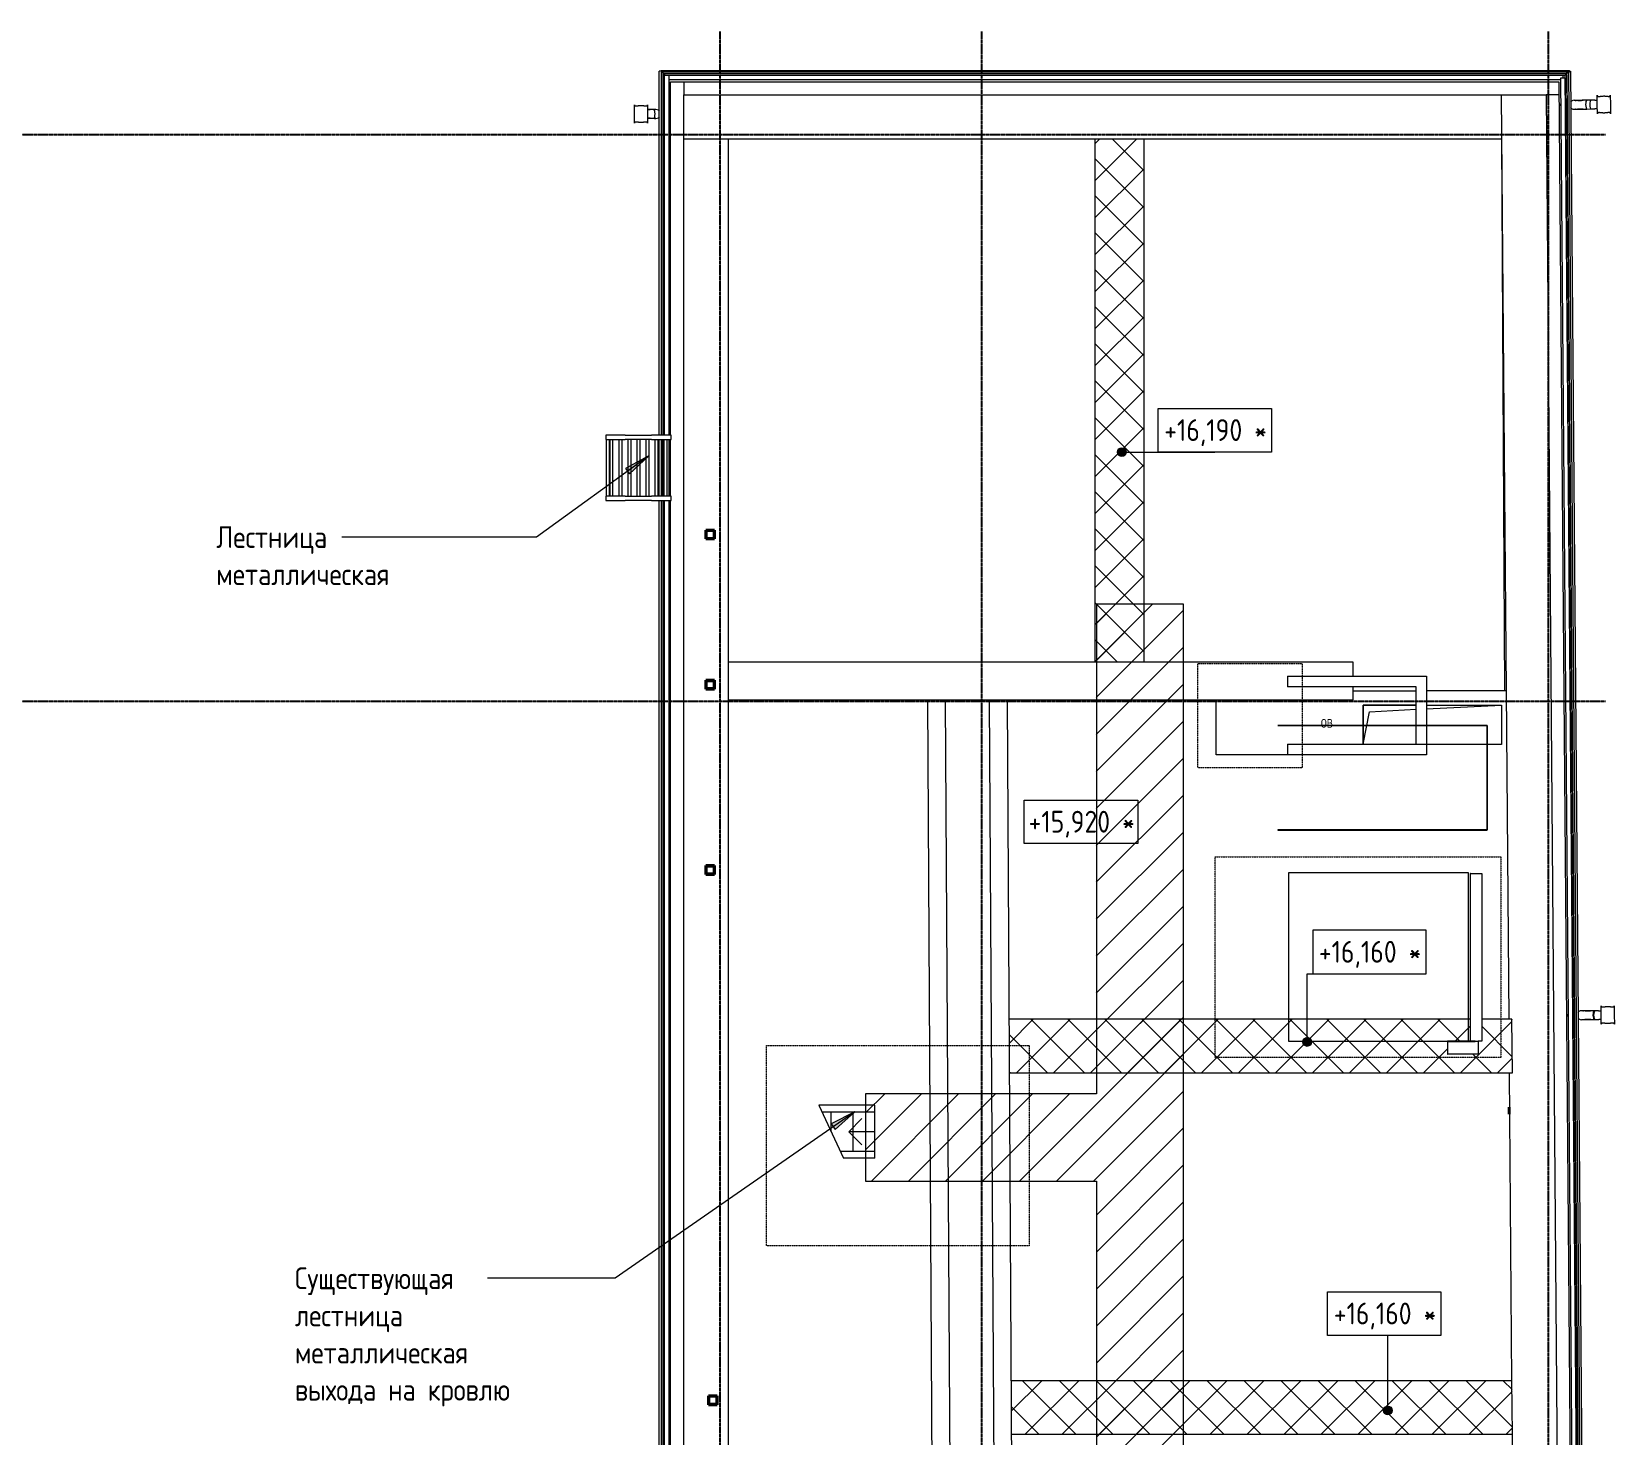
# Model space of a CAD drawing. Header units: millimetres. Extents: x -129048 to 476301, y -5853 to 215316.
# Drawn here: x 455868 to 474020, y 100761 to 116861 of the extents above; entities that cross this region are included whole.
import ezdxf

# ---------------------------------------------------------------- set-up
doc = ezdxf.new("R2010")
doc.units = ezdxf.units.MM
doc.linetypes.add('ADSK_Линия сетки', pattern=[25, 20, -2.5, 0, -2.5])
doc.linetypes.add('ADSK_Штриховая_ш3 п1_5', pattern=[4.5, 3, -1.5])
for name, color, linetype, lineweight in [('0_АР', 8, 'Continuous', 20), ('Аннотация', 7, 'Continuous', 9), ('Несущие колонны', 7, 'Continuous', 18), ('Оборудование', 251, 'Continuous', 18), ('Ограждение', 251, 'Continuous', 18)]:
    doc.layers.add(name, color=color, linetype=linetype, lineweight=lineweight)
doc.layers.add('Обобщенные модели', color=5, linetype='Continuous', lineweight=18, true_color=0x0000ff)
doc.styles.add('GOST Common_1', font='GOST Common_0.ttf', dxfattribs={"width": 0.9, "height": 200})
doc.styles.add('GOST Common_2', font='GOST Common_0.ttf', dxfattribs={"width": 0.9, "height": 250})
doc.styles.add('GOST Common_3', font='GOST Common_0.ttf', dxfattribs={"width": 0.9, "height": 100})
pattern_1 = [(45, (417914.95, 72638.46), (-212.132, 212.132), []), (135, (417914.95, 72638.46), (-212.132, -212.132), [])]
pattern_2 = [(45, (0, 0), (-106.066, 106.066), [])]

# ---------------------------------------------------------------- blocks, each defined once
blk = doc.blocks.new('Водосток - Тип 1 _карниз больше 490мм_-5178064-План чердака копия 2')
at = {"layer": 'Обобщенные модели'}
for p, q in [((19, 405), (125, 405)), ((125, 405), (231, 405)), ((125, 255), (19, 255)), ((75, 255), (75, 184)), ((75, 226), (75, 184)), ((231, 255), (125, 255)), ((175, 184), (175, 255)), ((175, 184), (175, 226)), ((120, 10), (120, -10)), ((130, -10), (130, 10))]:
    blk.add_line(p, q, dxfattribs=at)
at = {"layer": 'Обобщенные модели', "flags": 128}
for points in [[(75, 255), (75, 252), (75, 247), (75, 242), (75, 236), (75, 231), (75, 226), (75, 221), (75, 216), (75, 212), (75, 207), (75, 203), (75, 199), (75, 195), (75, 191), (75, 188), (75, 184), (75, 181), (75, 178), (75, 175), (75, 173), (75, 171), (75, 168), (75, 167), (75, 165), (75, 164), (75, 162), (75, 161), (75, 161), (75, 160), (75, 160), (75, 160)], [(75, 226), (75, 232), (75, 238), (75, 243), (75, 248), (75, 254), (75, 255)], [(75, 173), (75, 174), (75, 177), (75, 180), (75, 183)], [(175, 160), (175, 160), (175, 160), (175, 161), (175, 162), (175, 163), (175, 164), (175, 166), (175, 168), (175, 170), (175, 172), (175, 174), (175, 177), (175, 180), (175, 183), (175, 186), (175, 190), (175, 193), (175, 197), (175, 201), (175, 205), (175, 210), (175, 214), (175, 219), (175, 224), (175, 229), (175, 234), (175, 239), (175, 245), (175, 250), (175, 255)], [(175, 255), (175, 251), (175, 245), (175, 240), (175, 234), (175, 229), (175, 226)], [(175, 177), (175, 175), (175, 173)]]:
    blk.add_lwpolyline(points, dxfattribs=at)
at = {"layer": 'Обобщенные модели'}
for start, end in [(164.8376, 232.0774), (307.9226, 14.9145)]:
    blk.add_arc((125, 160), 52, start, end, dxfattribs=at)
for start_param, end_param in [(0, 1.570796), (0, 1.570796), (1.570796, 3.141593), (1.570796, 3.141593)]:
    blk.add_ellipse((125, 184), major_axis=(-50, 0), ratio=0.309017, start_param=start_param, end_param=end_param, dxfattribs=at)
for points in [[(19, 255), (21, 255), (25, 256), (29, 259), (31, 262), (32, 265), (32, 267), (32, 269), (32, 272), (32, 274), (32, 276), (32, 279), (32, 281), (31, 284), (31, 287), (31, 290), (30, 293), (30, 296), (29, 299), (29, 302), (29, 306), (28, 310), (28, 316), (27, 325), (27, 335), (28, 344), (28, 350), (29, 354), (29, 358), (29, 361), (30, 364), (30, 367), (31, 370), (31, 373), (31, 376), (32, 379), (32, 381), (32, 384), (32, 386), (32, 388), (32, 391), (32, 393), (32, 395), (31, 398), (29, 401), (25, 404), (21, 405), (19, 405)], [(231, 405), (229, 405), (225, 404), (221, 401), (219, 398), (218, 395), (218, 393), (218, 391), (218, 388), (218, 386), (218, 384), (218, 381), (218, 379), (219, 376), (219, 373), (219, 370), (220, 367), (220, 364), (221, 361), (221, 358), (221, 354), (222, 350), (222, 344), (223, 335), (223, 325), (222, 316), (222, 310), (221, 306), (221, 302), (221, 299), (220, 296), (220, 293), (219, 290), (219, 287), (219, 284), (218, 281), (218, 279), (218, 276), (218, 274), (218, 272), (218, 269), (218, 267), (218, 265), (219, 262), (221, 259), (225, 256), (229, 255), (231, 255)]]:
    blk.add_open_spline(points, degree=3, knots=[-1, -1, -1, -1, -0.941176, -0.882353, -0.852941, -0.823529, -0.808824, -0.794118, -0.779412, -0.764706, -0.75, -0.735294, -0.720588, -0.705882, -0.691176, -0.676471, -0.661765, -0.647059, -0.632353, -0.617647, -0.602941, -0.588235, -0.558824, -0.529412, -0.470588, -0.441176, -0.411765, -0.397059, -0.382353, -0.367647, -0.352941, -0.338235, -0.323529, -0.308824, -0.294118, -0.279412, -0.264706, -0.25, -0.235294, -0.220588, -0.205882, -0.191176, -0.176471, -0.147059, -0.117647, -0.058824, 0, 0, 0, 0], dxfattribs=at)
blk = doc.blocks.new('Водосток - Тип 1 _карниз больше 490мм_-5171559-План чердака копия 2')
at = {"layer": 'Обобщенные модели'}
for p, q in [((19, 575), (125, 575)), ((125, 575), (231, 575)), ((125, 425), (19, 425)), ((75, 396), (75, 354)), ((231, 425), (125, 425)), ((175, 354), (175, 396)), ((75, 354), (75, 306)), ((75, 306), (75, 264)), ((175, 306), (175, 354)), ((175, 264), (175, 306)), ((120, 10), (120, -13)), ((130, -13), (130, 10))]:
    blk.add_line(p, q, dxfattribs=at)
at = {"layer": 'Обобщенные модели', "flags": 128}
for points in [[(75, 396), (75, 402), (75, 408), (75, 413), (75, 418), (75, 424), (75, 425)], [(175, 425), (175, 421), (175, 415), (175, 410), (175, 404), (175, 399), (175, 396)], [(75, 202), (75, 205), (75, 210), (75, 214), (75, 219), (75, 224), (75, 229), (75, 234), (75, 239), (75, 245), (75, 250), (75, 256), (75, 261), (75, 264)], [(75, 264), (75, 258), (75, 252), (75, 247), (75, 242), (75, 236), (75, 231), (75, 226), (75, 221), (75, 216), (75, 212), (75, 207), (75, 203), (75, 199), (75, 195), (75, 191), (75, 188), (75, 184), (75, 181), (75, 178), (75, 175), (75, 173), (75, 171), (75, 168), (75, 167), (75, 165), (75, 164), (75, 162), (75, 161), (75, 161), (75, 160), (75, 160), (75, 160)], [(75, 173), (75, 174), (75, 177), (75, 180), (75, 183)], [(175, 264), (175, 258), (175, 252), (175, 247), (175, 242), (175, 236), (175, 231), (175, 226), (175, 221), (175, 216), (175, 212), (175, 207), (175, 203), (175, 199), (175, 197)], [(175, 160), (175, 160), (175, 160), (175, 161), (175, 162), (175, 163), (175, 164), (175, 166), (175, 168), (175, 170), (175, 172), (175, 174), (175, 177), (175, 180), (175, 183), (175, 186), (175, 190), (175, 193), (175, 197), (175, 201), (175, 205), (175, 210), (175, 214), (175, 219), (175, 224), (175, 229), (175, 234), (175, 239), (175, 245), (175, 250), (175, 256), (175, 261), (175, 264)], [(175, 177), (175, 175), (175, 173)]]:
    blk.add_lwpolyline(points, dxfattribs=at)
at = {"layer": 'Обобщенные модели'}
for start, end in [(164.8376, 232.4352), (307.5033, 14.9145)]:
    blk.add_arc((125, 160), 52, start, end, dxfattribs=at)
for centre, major_axis, start_param, end_param in [((125, 354), (50, 0), 3.141593, 4.712389), ((125, 354), (-50, 0), 0, 1.570796), ((125, 306), (50, 0), 3.141593, 4.712389), ((125, 306), (-50, 0), 0, 1.570796), ((125, 354), (50, 0), 4.712389, 6.283185), ((125, 354), (-50, 0), 1.570796, 3.141593), ((125, 306), (50, 0), 4.712389, 6.283185), ((125, 306), (-50, 0), 1.570796, 3.141593)]:
    blk.add_ellipse(centre, major_axis=major_axis, ratio=0.309017, start_param=start_param, end_param=end_param, dxfattribs=at)
for points in [[(19, 425), (21, 425), (25, 426), (29, 429), (31, 432), (32, 435), (32, 437), (32, 439), (32, 442), (32, 444), (32, 446), (32, 449), (32, 451), (31, 454), (31, 457), (31, 460), (30, 463), (30, 466), (29, 469), (29, 472), (29, 476), (28, 480), (28, 486), (27, 495), (27, 505), (28, 514), (28, 520), (29, 524), (29, 528), (29, 531), (30, 534), (30, 537), (31, 540), (31, 543), (31, 546), (32, 549), (32, 551), (32, 554), (32, 556), (32, 558), (32, 561), (32, 563), (32, 565), (31, 568), (29, 571), (25, 574), (21, 575), (19, 575)], [(231, 575), (229, 575), (225, 574), (221, 571), (219, 568), (218, 565), (218, 563), (218, 561), (218, 558), (218, 556), (218, 554), (218, 551), (218, 549), (219, 546), (219, 543), (219, 540), (220, 537), (220, 534), (221, 531), (221, 528), (221, 524), (222, 520), (222, 514), (223, 505), (223, 495), (222, 486), (222, 480), (221, 476), (221, 472), (221, 469), (220, 466), (220, 463), (219, 460), (219, 457), (219, 454), (218, 451), (218, 449), (218, 446), (218, 444), (218, 442), (218, 439), (218, 437), (218, 435), (219, 432), (221, 429), (225, 426), (229, 425), (231, 425)]]:
    blk.add_open_spline(points, degree=3, knots=[-1, -1, -1, -1, -0.941176, -0.882353, -0.852941, -0.823529, -0.808824, -0.794118, -0.779412, -0.764706, -0.75, -0.735294, -0.720588, -0.705882, -0.691176, -0.676471, -0.661765, -0.647059, -0.632353, -0.617647, -0.602941, -0.588235, -0.558824, -0.529412, -0.470588, -0.441176, -0.411765, -0.397059, -0.382353, -0.367647, -0.352941, -0.338235, -0.323529, -0.308824, -0.294118, -0.279412, -0.264706, -0.25, -0.235294, -0.220588, -0.205882, -0.191176, -0.176471, -0.147059, -0.117647, -0.058824, 0, 0, 0, 0], dxfattribs=at)
blk = doc.blocks.new('Водосток - Тип 1 _карниз больше 490мм_-5169719-План чердака копия 2')
at = {"layer": 'Обобщенные модели'}
for p, q in [((19, 535), (125, 535)), ((125, 385), (19, 385)), ((125, 535), (231, 535)), ((231, 385), (125, 385)), ((75, 356), (75, 314)), ((75, 314), (75, 306)), ((75, 306), (75, 264)), ((175, 314), (175, 356)), ((175, 306), (175, 314)), ((175, 264), (175, 306)), ((120, 9), (120, -13)), ((130, -13), (130, 9)), ((175, 175), (175, 173))]:
    blk.add_line(p, q, dxfattribs=at)
at = {"layer": 'Обобщенные модели', "flags": 128}
for points in [[(75, 356), (75, 362), (75, 368), (75, 373), (75, 378), (75, 384), (75, 385)], [(175, 385), (175, 381), (175, 375), (175, 370), (175, 364), (175, 359), (175, 356)], [(75, 202), (75, 205), (75, 210), (75, 214), (75, 219), (75, 224), (75, 229), (75, 234), (75, 239), (75, 245), (75, 250), (75, 256), (75, 261), (75, 264)], [(75, 264), (75, 258), (75, 252), (75, 247), (75, 242), (75, 236), (75, 231), (75, 226), (75, 221), (75, 216), (75, 212), (75, 207), (75, 203), (75, 199), (75, 195), (75, 191), (75, 188), (75, 184), (75, 181), (75, 178), (75, 175), (75, 173), (75, 171), (75, 168), (75, 167), (75, 165), (75, 164), (75, 162), (75, 161), (75, 161), (75, 160), (75, 160), (75, 160)], [(75, 173), (75, 174), (75, 177), (75, 180), (75, 183)], [(175, 264), (175, 258), (175, 252), (175, 247), (175, 242), (175, 236), (175, 231), (175, 226), (175, 221), (175, 216), (175, 212), (175, 207), (175, 203), (175, 199), (175, 197)], [(175, 160), (175, 160), (175, 160), (175, 161), (175, 162), (175, 163), (175, 164), (175, 166), (175, 168), (175, 170), (175, 172), (175, 174), (175, 177), (175, 180), (175, 183), (175, 186), (175, 190), (175, 193), (175, 197), (175, 201), (175, 205), (175, 210), (175, 214), (175, 219), (175, 224), (175, 229), (175, 234), (175, 239), (175, 245), (175, 250), (175, 256), (175, 261), (175, 264)]]:
    blk.add_lwpolyline(points, dxfattribs=at)
at = {"layer": 'Обобщенные модели'}
for start, end in [(164.8376, 232.0826), (307.9174, 14.9145)]:
    blk.add_arc((125, 160), 52, start, end, dxfattribs=at)
for centre, major_axis, start_param, end_param in [((125, 314), (50, 0), 3.141593, 4.712389), ((125, 314), (-50, 0), 0, 1.570796), ((125, 306), (50, 0), 3.141593, 4.712389), ((125, 306), (-50, 0), 0, 1.570796), ((125, 314), (50, 0), 4.712389, 6.283185), ((125, 314), (-50, 0), 1.570796, 3.141593), ((125, 306), (50, 0), 4.712389, 6.283185), ((125, 306), (-50, 0), 1.570796, 3.141593)]:
    blk.add_ellipse(centre, major_axis=major_axis, ratio=0.309017, start_param=start_param, end_param=end_param, dxfattribs=at)
for points in [[(19, 385), (21, 385), (25, 386), (29, 389), (31, 392), (32, 395), (32, 397), (32, 399), (32, 402), (32, 404), (32, 406), (32, 409), (32, 411), (31, 414), (31, 417), (31, 420), (30, 423), (30, 426), (29, 429), (29, 432), (29, 436), (28, 440), (28, 446), (27, 455), (27, 465), (28, 474), (28, 480), (29, 484), (29, 488), (29, 491), (30, 494), (30, 497), (31, 500), (31, 503), (31, 506), (32, 509), (32, 511), (32, 514), (32, 516), (32, 518), (32, 521), (32, 523), (32, 525), (31, 528), (29, 531), (25, 534), (21, 535), (19, 535)], [(231, 535), (229, 535), (225, 534), (221, 531), (219, 528), (218, 525), (218, 523), (218, 521), (218, 518), (218, 516), (218, 514), (218, 511), (218, 509), (219, 506), (219, 503), (219, 500), (220, 497), (220, 494), (221, 491), (221, 488), (221, 484), (222, 480), (222, 474), (223, 465), (223, 455), (222, 446), (222, 440), (221, 436), (221, 432), (221, 429), (220, 426), (220, 423), (219, 420), (219, 417), (219, 414), (218, 411), (218, 409), (218, 406), (218, 404), (218, 402), (218, 399), (218, 397), (218, 395), (219, 392), (221, 389), (225, 386), (229, 385), (231, 385)]]:
    blk.add_open_spline(points, degree=3, knots=[-1, -1, -1, -1, -0.941176, -0.882353, -0.852941, -0.823529, -0.808824, -0.794118, -0.779412, -0.764706, -0.75, -0.735294, -0.720588, -0.705882, -0.691176, -0.676471, -0.661765, -0.647059, -0.632353, -0.617647, -0.602941, -0.588235, -0.558824, -0.529412, -0.470588, -0.441176, -0.411765, -0.397059, -0.382353, -0.367647, -0.352941, -0.338235, -0.323529, -0.308824, -0.294118, -0.279412, -0.264706, -0.25, -0.235294, -0.220588, -0.205882, -0.191176, -0.176471, -0.147059, -0.117647, -0.058824, 0, 0, 0, 0], dxfattribs=at)
blk = doc.blocks.new('Труба квадратная - Ступень-1728149-План чердака копия 2')
at = {"layer": 'Оборудование'}
for p, q in [((25, 15), (675, 15)), ((675, -15), (25, -15))]:
    blk.add_line(p, q, dxfattribs=at)
blk = doc.blocks.new('Поручень - Поручень-1948896-План чердака копия 2')
at = {"layer": 'Оборудование'}
for p, q in [((25, 25), (-25, 25)), ((-25, 25), (-25, -200)), ((25, -200), (25, 25)), ((-25, -500), (-25, -200)), ((25, -200), (25, -500)), ((-25, -500), (-25, -725)), ((25, -725), (25, -500)), ((-25, -725), (25, -725))]:
    blk.add_line(p, q, dxfattribs=at)
blk = doc.blocks.new('Ограждение - Ограждение-2982016-План чердака копия 2')
at = {"layer": 'Ограждение'}
h = blk.add_hatch(dxfattribs=at)
h.set_pattern_fill('FP_2', color=256, style=0, pattern_type=2)
h.set_pattern_definition(pattern_2)
h.paths.add_polyline_path([(54197, 32493), (54197, 32641), (54507, 32641), (54507, 32643), (54193, 32643), (54193, 32493)])
at = {"layer": 'Ограждение', "lineweight": 18}
for p, q in [((54507, 32643), (54193, 32643)), ((54193, 32643), (54193, 32493)), ((54193, 32493), (54197, 32493)), ((54197, 32493), (54197, 32641)), ((54197, 32641), (54507, 32641)), ((54507, 32641), (54507, 32643))]:
    blk.add_line(p, q, dxfattribs=at)
at = {"layer": 'Ограждение'}
for p, q in [((54545, 32493), (54197, 32493)), ((54507, 32643), (54545, 32643)), ((54545, 32641), (54507, 32641)), ((54545, 32643), (54545, 32641)), ((54545, 32641), (54545, 32493))]:
    blk.add_line(p, q, dxfattribs=at)
blk = doc.blocks.new('Ограждение - Ограждение-2982015-План чердака копия 2')
at = {"layer": 'Ограждение'}
h = blk.add_hatch(dxfattribs=at)
h.set_pattern_fill('FP_2', color=256, style=0, pattern_type=2)
h.set_pattern_definition(pattern_2)
h.paths.add_polyline_path([(54452, 32643), (54454, 32643), (54454, 34566), (54452, 34566), (54452, 32894)])
at = {"layer": 'Ограждение', "lineweight": 18}
for p, q in [((54454, 34566), (54452, 34566)), ((54452, 34566), (54452, 32643)), ((54454, 32643), (54454, 34566)), ((54452, 32643), (54454, 32643))]:
    blk.add_line(p, q, dxfattribs=at)
at = {"layer": 'Ограждение'}
for p, q in [((54454, 34566), (54584, 34566)), ((54584, 34566), (54584, 32643)), ((54584, 32643), (54545, 32643))]:
    blk.add_line(p, q, dxfattribs=at)
blk = doc.blocks.new('GM_Отверстие прямоугольное _в плите_ - Отверстие-6376733-План чердака копия 2')
at = {"layer": 'Обобщенные модели'}
for p, q in [((-793, -224), (-793, 225)), ((-793, 225), (-184, 225)), ((-184, 225), (-793, 225)), ((-793, 225), (-793, -224)), ((-64, 225), (793, 225)), ((-64, 182), (793, 225)), ((793, 225), (793, -225)), ((-792, -224), (-718, 150)), ((-718, 150), (-184, 177)), ((793, -225), (-64, -225))]:
    blk.add_line(p, q, dxfattribs=at)
blk = doc.blocks.new('СПНК-Разрез пустотелой несущей конструкции-Колонна - HSS101_6X101_6X6_4-5958475-План чердака копия 2')
at = {"layer": 'Несущие колонны', "lineweight": 40}
for p, q in [((51, 51), (-51, 51)), ((-51, 51), (-51, -51)), ((-45.08, -45.08), (-45.08, 45.08)), ((-45.08, 45.08), (45.08, 45.08)), ((45.08, 45.08), (45.08, -45.08)), ((51, -51), (51, 51)), ((-51, -51), (51, -51)), ((45.08, -45.08), (-45.08, -45.08))]:
    blk.add_line(p, q, dxfattribs=at)
blk = doc.blocks.new('СПНК-Разрез пустотелой несущей конструкции-Колонна - HSS101_6X101_6X6_4-5959309-План чердака копия 2')
at = {"layer": 'Несущие колонны', "lineweight": 40}
for p, q in [((51, 51), (-51, 51)), ((-51, 51), (-51, -51)), ((-45.08, -45.08), (-45.08, 45.08)), ((-45.08, 45.08), (45.08, 45.08)), ((45.08, 45.08), (45.08, -45.08)), ((51, -51), (51, 51)), ((-51, -51), (51, -51)), ((45.08, -45.08), (-45.08, -45.08))]:
    blk.add_line(p, q, dxfattribs=at)
blk = doc.blocks.new('Высотные отметки - Рамка-12095-План чердака копия 2')
at = {"layer": 'Аннотация'}
for p, q in [((-6.5, 0), (-6.5, 5)), ((-6.5, 5), (6.5, 5)), ((6.5, 5), (6.5, 0)), ((6.5, 0), (-6.5, 0))]:
    blk.add_line(p, q, dxfattribs=at)

msp = doc.modelspace()

# ---------------------------------------------------------------- hatches: boundary and pattern name
at = {"layer": '0_АР', "lineweight": 9}
h = msp.add_hatch(dxfattribs=at)
h.set_pattern_fill('FP_1', color=256, style=0, pattern_type=2)
h.set_pattern_definition(pattern_1)
h.paths.add_polyline_path([(468061.80766, 109632.26057), (468626.80766, 109636.83013), (468626.80766, 115627.26057), (468061.80766, 115627.26057), (468061.80766, 112108.91096)])
for points in [[(462946.5038, 111995.61514), (462680.24501, 111851.85781), (462726.52469, 111787.84338)], [(465307.34147, 104473.06928), (465038.49454, 104334.21236), (465083.59409, 104269.36109)]]:
    msp.add_hatch(color=256, dxfattribs=at).paths.add_polyline_path(points)
at = {"layer": '0_АР'}
h = msp.add_hatch(color=256, dxfattribs=at)
edge = h.paths.add_edge_path()
edge.add_arc((468372.68889, 112039.69958), 50, 0, 360)
at = {"layer": '0_АР', "lineweight": 9}
h = msp.add_hatch(dxfattribs=at)
h.set_pattern_fill('FP_3', color=256, style=0, pattern_type=2)
h.set_pattern_definition([(45, (417914.95, 72638.46), (-212.132, 212.132), [])])
h.paths.add_polyline_path([(465046.71156, 82530.71632), (465046.71156, 85583.45535), (469079.03216, 85583.45535), (469079.03216, 110294.12433), (468079.03216, 110294.12433), (468078.00265, 104677.15686), (465433.27303, 104677.15686), (465433.27303, 103677.15686), (468079.03216, 103677.15686), (468079.03216, 86583.45535), (464046.71156, 86583.45535), (464046.71156, 82530.71632)])
h = msp.add_hatch(dxfattribs=at)
h.set_pattern_fill('FP_1', color=256, style=0, pattern_type=2)
h.set_pattern_definition(pattern_1)
h.paths.add_polyline_path([(468079.03216, 104917.88416), (472850.29734, 104917.88416), (472845.32339, 105532.88416), (472498.6099, 105532.88416), (472498.6099, 105281.75782), (472460.29856, 105281.75782), (472460.29856, 105131.75782), (472107.90675, 105131.75782), (472107.90675, 105281.75782), (472367.26568, 105281.75782), (472367.26568, 105532.88416), (467076.64839, 105532.88416), (467080.32353, 104917.88416), (467153.18857, 104917.88416)])
at = {"layer": '0_АР'}
h = msp.add_hatch(color=256, dxfattribs=at)
edge = h.paths.add_edge_path()
edge.add_arc((470496.52597, 105273.03934), 50, 0, 360)
at = {"layer": '0_АР', "lineweight": 9}
h = msp.add_hatch(dxfattribs=at)
h.set_pattern_fill('FP_1', color=256, style=0, pattern_type=2)
h.set_pattern_definition(pattern_1)
h.paths.add_polyline_path([(472726.03484, 100772.91049), (472850.29734, 100772.91049), (472845.32339, 101387.91049), (467101.41811, 101387.91049), (467105.09326, 100772.91049), (472420.53249, 100772.91049)])
at = {"layer": '0_АР'}
h = msp.add_hatch(color=256, dxfattribs=at)
edge = h.paths.add_edge_path()
edge.add_arc((471422.6374, 101047.60328), 50, 0, 360)

# ---------------------------------------------------------------- linework, layer by layer
at = {"linetype": 'ADSK_Линия сетки'}
for p, q in [((463764.51904, 67728.80458), (463764.51904, 116861.45381)), ((466764.51904, 67728.80458), (466764.51904, 116861.45381)), ((473264.51904, 67728.80458), (473264.51904, 116861.45381)), ((407800.22514, 115683.45535), (473919.80656, 115683.45535)), ((407800.22514, 109183.45535), (473919.80656, 109183.45535))]:
    msp.add_line(p, q, dxfattribs=at)
at = {"layer": '0_АР'}
for p, q in [((463066.80766, 112233.45535), (463066.80766, 116407.26057)), ((463086.80766, 116407.26057), (463066.80766, 116407.26057)), ((463086.80766, 116417.26057), (473506.44854, 116417.26057)), ((463086.80766, 116417.26057), (463086.80766, 116407.26057)), ((473506.44854, 116397.26057), (463086.80766, 116397.26057)), ((463086.80766, 116397.26057), (463086.80766, 112233.45535)), ((463106.80766, 116387.26057), (463086.80766, 116387.26057)), ((463106.80766, 116397.26057), (463106.80766, 116387.26057)), ((473476.69084, 116377.26057), (463106.80766, 116377.26057)), ((463106.80766, 116377.26057), (463106.80766, 112233.45535)), ((463126.80766, 116367.26057), (463106.80766, 116367.26057)), ((463126.80766, 116377.26057), (463126.80766, 116367.26057)), ((463126.80766, 112233.45535), (463126.80766, 116357.26057)), ((473456.8526, 116357.26057), (463126.80766, 116357.26057)), ((463176.80766, 116357.26057), (463176.80766, 112233.45535)), ((473432.05561, 116332.26057), (473432.05561, 116357.26057)), ((473456.77238, 116367.1797), (473476.77172, 116367.34145)), ((473745.41726, 80677.88343), (473456.77238, 116367.1797)), ((473466.77205, 116367.26057), (473466.77205, 116377.26057)), ((473476.61062, 116387.1797), (473496.60931, 116387.34144)), ((473765.57902, 80657.88295), (473476.61062, 116387.1797)), ((473476.77172, 116367.34145), (473765.41792, 80677.88296)), ((473486.61029, 116387.26057), (473486.61029, 116397.26057)), ((473496.44887, 116407.1797), (473516.44821, 116407.34145)), ((473785.74077, 80637.88247), (473496.44887, 116407.1797)), ((473506.44854, 116397.26057), (473506.44854, 116417.26057)), ((473516.44821, 116407.34145), (473805.74143, 80637.88199)), ((473407.25698, 116307.26057), (463176.80766, 116307.26057)), ((463196.80766, 112233.45535), (463196.80766, 116287.26057)), ((463196.80766, 116287.26057), (473384.84327, 116287.26057)), ((463346.80766, 116287.26057), (463346.80766, 116137.26057)), ((473384.84327, 116287.26057), (473672.27565, 80747.88416)), ((473407.05643, 116332.05839), (473457.05479, 116332.46276)), ((473695.01286, 80727.88463), (473407.05643, 116332.05839)), ((473457.05479, 116332.46276), (473745.01451, 80727.88344)), ((463346.80766, 116137.26057), (473236.05152, 116137.26057)), ((463346.80766, 93439.77334), (463346.80766, 116137.26057)), ((472781.31551, 109302.12137), (472726.03484, 116137.26057)), ((473386.05643, 116137.26057), (473236.05152, 116137.26057)), ((473236.05152, 116137.26057), (473521.05758, 80897.88416)), ((468061.80766, 115627.26057), (463346.80766, 115627.26057)), ((463856.80766, 115627.26057), (463856.80766, 109192.26057)), ((468626.80766, 115627.26057), (468061.80766, 115627.26057)), ((468061.80766, 115627.26057), (468061.80766, 109632.26057)), ((472730.15958, 115627.26057), (468626.80766, 115627.26057)), ((468626.80766, 109636.83013), (468626.80766, 115627.26057)), ((472762.30956, 109302.12137), (472730.15958, 115627.26057)), ((463066.80766, 111533.45535), (463066.80766, 112183.45535)), ((463086.80766, 112183.45535), (463086.80766, 111533.45535)), ((463106.80766, 111533.45535), (463106.80766, 112183.45535)), ((463176.80766, 112183.45535), (463176.80766, 111533.45535)), ((463196.80766, 111533.45535), (463196.80766, 112183.45535)), ((463066.80766, 93569.77334), (463066.80766, 111483.45535)), ((463086.80766, 111483.45535), (463086.80766, 93549.77334)), ((463106.80766, 111483.45535), (463106.80766, 93529.77334)), ((463126.80766, 93509.77334), (463126.80766, 111483.45535)), ((463176.80766, 111483.45535), (463176.80766, 93509.77334)), ((463196.80766, 93439.77334), (463196.80766, 111483.45535)), ((469079.03216, 110294.12433), (468079.03216, 110294.12433)), ((468079.03216, 110294.12433), (468079.03216, 104677.15686)), ((469079.03216, 85583.45535), (469079.03216, 110294.12433)), ((468061.80766, 109632.26057), (468626.80766, 109636.83013)), ((463856.80766, 109632.26057), (471021.80766, 109632.26057)), ((470271.76644, 109467.26057), (471867.09542, 109467.26057)), ((470271.76644, 109467.26057), (470271.76644, 109347.26057)), ((471021.80766, 109632.26057), (471021.80766, 109467.26057)), ((471867.09542, 109467.26057), (471867.09542, 108567.26057)), ((471747.09542, 109347.26057), (470271.76644, 109347.26057)), ((471021.80766, 109347.26057), (471021.80766, 109192.26057)), ((471021.80766, 109302.12137), (471747.09542, 109302.12137)), ((471747.09542, 108687.26057), (471747.09542, 109347.26057)), ((472781.31551, 109302.12137), (471867.09542, 109302.12137)), ((472811.80003, 105532.88416), (472781.31551, 109302.12137)), ((466344.76784, 109192.26057), (463856.80766, 109192.26057)), ((463856.80766, 109192.26057), (463856.80766, 92723.9474)), ((466243.18303, 92722.83275), (466144.76427, 109192.26057)), ((466854.77695, 109192.26057), (466344.76784, 109192.26057)), ((466344.76784, 109192.26057), (466443.17946, 92724.0279)), ((471021.80766, 109192.26057), (466854.77695, 109192.26057)), ((466953.19214, 92723.43032), (466854.77695, 109192.26057)), ((467054.78052, 109192.26057), (467153.18857, 92724.62547)), ((469451.76644, 108567.26057), (469451.76644, 109192.26057)), ((470271.76644, 108567.26057), (469451.76644, 108567.26057)), ((470271.76644, 108687.26057), (471867.09542, 108687.26057)), ((470271.76644, 108687.26057), (470271.76644, 108567.26057)), ((471867.09542, 108567.26057), (470271.76644, 108567.26057)), ((472367.26568, 105532.88416), (467076.64839, 105532.88416)), ((472845.32339, 105532.88416), (472498.6099, 105532.88416)), ((472850.29734, 104917.88416), (472845.32339, 105532.88416)), ((467080.32353, 104917.88416), (472850.29734, 104917.88416)), ((472845.32339, 101387.91049), (472816.77397, 104917.88416)), ((468079.03216, 104677.15686), (465433.27303, 104677.15686)), ((465433.27303, 104677.15686), (465433.27303, 103677.15686)), ((465538.58854, 104548.72182), (464896.3647, 104548.72182)), ((464896.3647, 104548.72182), (465180.81237, 103938.72182)), ((465038.58854, 104468.72182), (464933.66931, 104468.72182)), ((465288.58854, 104468.72182), (465038.58854, 104468.72182)), ((465038.58854, 104243.72182), (465038.58854, 104468.72182)), ((465038.58854, 104243.72182), (465038.58854, 104468.72182)), ((465238.58854, 104243.72182), (465388.58854, 104393.72182)), ((465538.58854, 104468.72182), (465288.58854, 104468.72182)), ((465288.58854, 104018.72182), (465288.58854, 104468.72182)), ((465288.58854, 104018.72182), (465288.58854, 104468.72182)), ((465538.58854, 104468.72182), (465538.58854, 104548.72182)), ((465538.58854, 104018.72182), (465538.58854, 104468.72182)), ((465538.58854, 104018.72182), (465538.58854, 104468.72182)), ((465288.58854, 104243.72182), (465238.58854, 104243.72182)), ((465238.58854, 104243.72182), (465388.58854, 104093.72182)), ((465538.58854, 104243.72182), (465288.58854, 104243.72182)), ((465288.58854, 104018.72182), (465143.50776, 104018.72182)), ((465538.58854, 104018.72182), (465288.58854, 104018.72182)), ((465538.58854, 103938.72182), (465538.58854, 104018.72182)), ((465538.58854, 103938.72182), (465180.81237, 103938.72182)), ((465433.27303, 103677.15686), (468079.03216, 103677.15686)), ((468079.03216, 103677.15686), (468079.03216, 86583.45535)), ((472845.32339, 101387.91049), (467101.41811, 101387.91049)), ((472850.29734, 100772.91049), (472845.32339, 101387.91049)), ((467105.09326, 100772.91049), (472850.29734, 100772.91049)), ((472877.31031, 97432.91049), (472850.29734, 100772.91049))]:
    msp.add_line(p, q, dxfattribs=at)
at = {"layer": '0_АР', "lineweight": 9}
for p, q in [((462946.5038, 111995.61514), (461658.55033, 111064.4802)), ((462946.5038, 111995.61514), (462680.24501, 111851.85781)), ((462726.52469, 111787.84338), (462946.5038, 111995.61514)), ((462680.24501, 111851.85781), (462726.52469, 111787.84338)), ((460998.79147, 111064.4802), (459426.22636, 111064.4802)), ((461658.55033, 111064.4802), (460998.79147, 111064.4802)), ((472561.83537, 108904.1552), (470162.07275, 108904.1552)), ((470162.07275, 108904.1552), (470162.07275, 108903.1552)), ((470162.07275, 108903.1552), (472560.83537, 108903.1552)), ((472560.83537, 108903.1552), (472560.83537, 107705.1552)), ((472561.83537, 107704.1552), (472561.83537, 108904.1552)), ((472560.83537, 107705.1552), (470162.07275, 107705.1552)), ((470162.07275, 107705.1552), (470162.07275, 107704.1552)), ((470162.07275, 107704.1552), (472561.83537, 107704.1552)), ((470281.76644, 107211.75782), (470281.76644, 105281.75782)), ((472347.26568, 107211.75782), (470281.76644, 107211.75782)), ((472347.26568, 105281.75782), (472347.26568, 107211.75782)), ((470281.76644, 105281.75782), (472107.90675, 105281.75782)), ((465307.34147, 104473.06928), (462560.38104, 102562.7492)), ((465307.34147, 104473.06928), (465038.49454, 104334.21236)), ((465083.59409, 104269.36109), (465307.34147, 104473.06928)), ((465038.49454, 104334.21236), (465083.59409, 104269.36109)), ((461900.62217, 102562.7492), (461096.01019, 102562.7492)), ((462560.38104, 102562.7492), (461900.62217, 102562.7492))]:
    msp.add_line(p, q, dxfattribs=at)
at = {"layer": '0_АР', "lineweight": 20}
for p, q in [((468372.68889, 112039.69958), (469437.10045, 112039.69958)), ((470496.52597, 106056.00715), (471210.40839, 106056.00715)), ((470496.52597, 105273.03934), (470496.52597, 106056.00715)), ((471422.6374, 101907.32031), (471381.69849, 101907.32031)), ((471422.6374, 101047.60328), (471422.6374, 101907.32031))]:
    msp.add_line(p, q, dxfattribs=at)
at = {"layer": '0_АР', "linetype": 'ADSK_Штриховая_ш3 п1_5'}
for p, q in [((469241.46637, 109615.86123), (470441.06674, 109615.86123)), ((469241.46637, 108415.70563), (469241.46637, 109615.86123)), ((470441.06674, 109615.86123), (470441.06674, 108415.70563)), ((470441.06674, 108415.70563), (469241.46637, 108415.70563)), ((469442.5725, 107396.79849), (472717.5725, 107396.79849)), ((469442.5725, 105096.79849), (469442.5725, 107396.79849)), ((472717.5725, 107396.79849), (472717.5725, 105096.79849)), ((464296.81336, 105233.49603), (467307.18033, 105233.49603)), ((464296.81336, 102933.49603), (464296.81336, 105233.49603)), ((467307.18033, 105233.49603), (467307.18033, 102933.49603)), ((472717.5725, 105096.79849), (469442.5725, 105096.79849)), ((467307.18033, 102933.49603), (464296.81336, 102933.49603))]:
    msp.add_line(p, q, dxfattribs=at)
at = {"layer": '0_АР', "lineweight": 40}
msp.add_line((472815.11398, 104525.05364), (472815.11398, 104445.05364), dxfattribs=at)
at = {"layer": '0_АР'}
for centre in [(468372.68889, 112039.69958), (470496.52597, 105273.03934), (471422.6374, 101047.60328)]:
    msp.add_circle(centre, 50, dxfattribs=at)

# ---------------------------------------------------------------- block references
for name, p, rotation in [('Водосток - Тип 1 _карниз больше 490мм_-5178064-План чердака копия 2', (463186.80766, 115792.31477), 90.00000000000031), ('Водосток - Тип 1 _карниз больше 490мм_-5171559-План чердака копия 2', (473398.55556, 116146.65825), 270.4633818725631), ('Поручень - Поручень-1948896-План чердака копия 2', (462476.80766, 112208.45535), 90.00000000000031), ('Труба квадратная - Ступень-1728149-План чердака копия 2', (462476.80766, 111508.45535), 90.00000000000031), ('Труба квадратная - Ступень-1728149-План чердака копия 2', (462516.80766, 111508.45535), 90.00000000000031), ('Труба квадратная - Ступень-1728149-План чердака копия 2', (462620.14099, 111508.45535), 90.00000000000031), ('Труба квадратная - Ступень-1728149-План чердака копия 2', (462723.47432, 111508.45535), 90.00000000000031), ('Труба квадратная - Ступень-1728149-План чердака копия 2', (462826.80766, 111508.45535), 90.00000000000031), ('Труба квадратная - Ступень-1728149-План чердака копия 2', (462930.14099, 111508.45535), 90.00000000000031), ('Труба квадратная - Ступень-1728149-План чердака копия 2', (463033.47432, 111508.45535), 90.00000000000031), ('Труба квадратная - Ступень-1728149-План чердака копия 2', (463136.80766, 111508.45535), 90.00000000000031), ('Поручень - Поручень-1948896-План чердака копия 2', (462476.80766, 111508.45535), 90.00000000000031), ('Водосток - Тип 1 _карниз больше 490мм_-5169719-План чердака копия 2', (473483.01616, 105703.58661), 270.4633818725631)]:
    msp.add_blockref(name, p, dxfattribs=dict(at, rotation=rotation))
at = {"layer": '0_АР', "lineweight": 20, "xscale": 99.99999999999993, "yscale": 99.99999999999993, "zscale": 99.99999999999993}
for p in [(469437.10045, 112039.69958), (467903.07391, 107548.08566), (471381.69849, 101907.32031)]:
    msp.add_blockref('Высотные отметки - Рамка-12095-План чердака копия 2', p, dxfattribs=at)
at = {"layer": '0_АР'}
for name, p in [('СПНК-Разрез пустотелой несущей конструкции-Колонна - HSS101_6X101_6X6_4-5958475-План чердака копия 2', (463649.72786, 111093.35178)), ('СПНК-Разрез пустотелой несущей конструкции-Колонна - HSS101_6X101_6X6_4-5958475-План чердака копия 2', (463649.72786, 109370.63753)), ('GM_Отверстие прямоугольное _в плите_ - Отверстие-6376733-План чердака копия 2', (471930.87153, 108911.56751)), ('СПНК-Разрез пустотелой несущей конструкции-Колонна - HSS101_6X101_6X6_4-5958475-План чердака копия 2', (463649.72786, 107245.22145)), ('Ограждение - Ограждение-2982015-План чердака копия 2', (417914.95368, 72638.45535)), ('Ограждение - Ограждение-2982016-План чердака копия 2', (417914.95368, 72638.45535)), ('СПНК-Разрез пустотелой несущей конструкции-Колонна - HSS101_6X101_6X6_4-5959309-План чердака копия 2', (463680.47792, 101164.01257))]:
    msp.add_blockref(name, p, dxfattribs=at)
at = {"layer": '0_АР', "lineweight": 20, "extrusion": (0, 0, -1), "xscale": 99.99999999999993, "yscale": 99.99999999999993, "zscale": 99.99999999999993}
msp.add_blockref('Высотные отметки - Рамка-12095-План чердака копия 2', (-471210.40839, 106056.00715), dxfattribs=at)

# ---------------------------------------------------------------- texts
at = {"layer": '0_АР', "lineweight": 20, "char_height": 250, "attachment_point": 1, "line_spacing_factor": 1.022761, "style": 'GOST Common_1'}
for s, insert, width in [('+16,190 *', (468857.57063, 112416.40666), 1390.8715664), ('+15,920 *', (467302.17315, 107924.79273), 1442.1618411), ('+16,160 *', (470630.87857, 106432.71423), 1390.8715664), ('+16,160 *', (470802.16867, 102284.02738), 1390.8715664)]:
    msp.add_mtext(s, dxfattribs=dict(at, insert=insert, width=width))
at = {"layer": '0_АР', "lineweight": 9, "attachment_point": 1, "line_spacing_factor": 1.022766}
for s, insert, char_height, width, style in [('\\pt360,720,1080,1440,1800,2160,2520,2880,3240,3600,3960,4320,4680,5040,5400,5760,6120,6480,6840,7200,7560,7920,8280,8640,9000,9360,9720,10080,10440,10800,11160,11520;Лестница металлическая ', (457985.57011, 111189.67334), 250, 3012.3, 'GOST Common_2'), ('\\pt360,720,1080,1440,1800,2160,2520,2880,3240,3600,3960,4320,4680,5040,5400,5760,6120,6480,6840,7200,7560,7920,8280,8640,9000,9360,9720,10080,10440,10800,11160,11520;ОВ', (470654.42171, 108977.49621), 100, 156.348, 'GOST Common_3'), ('\\pt360,720,1080,1440,1800,2160,2520,2880,3240,3600,3960,4320,4680,5040,5400,5760,6120,6480,6840,7200,7560,7920,8280,8640,9000,9360,9720,10080,10440,10800,11160,11520;Существующая лестница металлическая выхода на кровлю', (458887.40082, 102687.94235), 250, 3012.3, 'GOST Common_2')]:
    msp.add_mtext(s, dxfattribs=dict(at, insert=insert, char_height=char_height, width=width, style=style))

doc.saveas('drawing.dxf')
